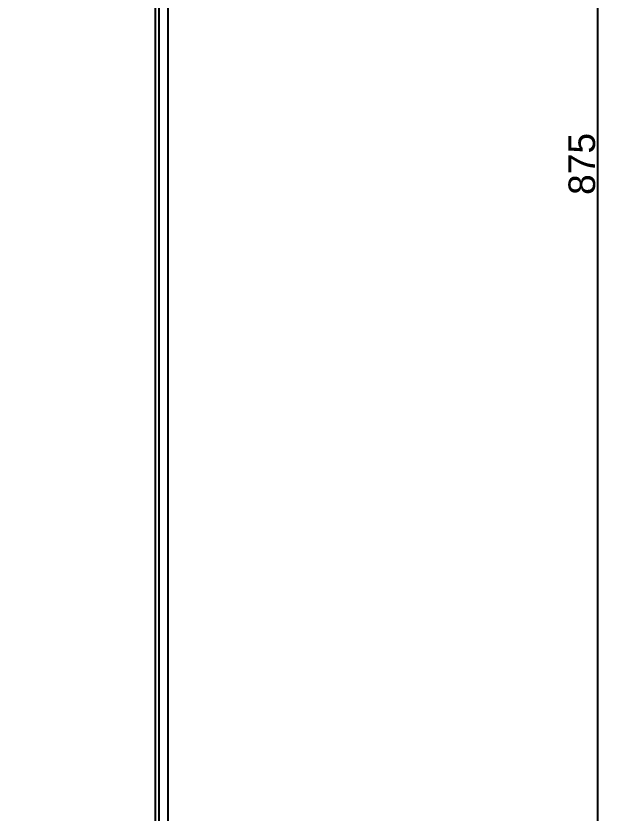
# Model space of a CAD drawing. Header units: millimetres. Extents: x 2936 to 53953, y 1541 to 47526.
# Drawn here: x 47896.8 to 48073.1, y 45725.3 to 45965 of the extents above; entities that cross this region are included whole.
import ezdxf

# ---------------------------------------------------------------- set-up
doc = ezdxf.new("R2010")
doc.units = ezdxf.units.MM
doc.layers.add('! NO PLOT !', color=7, linetype='Continuous', true_color=0xff75dd, plot=False)
doc.layers.add('000-PI-ORMAR', color=2, linetype='Continuous')
doc.layers.add('000-SI-Oprema', color=30, linetype='Continuous', lineweight=5)
doc.layers.add('KOTE', color=30, linetype='Continuous', plot=False)
doc.styles.get("Standard").update_dxf_attribs({"font": 'arial.ttf'})
doc.dimstyles.new('ISO-25-lb', dxfattribs={"dimtxt": 8, "dimasz": 8, "dimexe": 1.25, "dimexo": 0.625, "dimtad": 1, "dimtxsty": 'Standard', "dimcen": 5, "dimadec": 0, "dimazin": 0, "dimtfac": 1, "dimtmove": 0, "dimatfit": 3, "dimfxl": 1, "dimarcsym": 0})

# ---------------------------------------------------------------- blocks, each defined once
blk = doc.blocks.new('Ormar_inside_8226000 (2200x1200)')
at = {"layer": '000-PI-ORMAR'}
for p, q in [((1128.31, -64), (1128.31, 2120.5)), ((1129.28, 2100), (1129.28, -51)), ((1132, 2100), (1132, -51))]:
    blk.add_line(p, q, dxfattribs=at)
blk = doc.blocks.new('VX 8226.000_inside')
at = {"layer": '000-PI-ORMAR'}
for p, q in [((24949.3, 6517.62), (24949.3, 8702.12)), ((24950.27, 8681.62), (24950.27, 6530.62)), ((24952.99, 8681.62), (24952.99, 6530.62))]:
    blk.add_line(p, q, dxfattribs=at)
blk = doc.blocks.new('*D775')
at = {"layer": 'Defpoints', "color": 0, "lineweight": 25, "ltscale": 0.25, "transparency": 16777216}
for p in [(47813.01, 46357.97), (47813.01, 45482.97), (48071.78, 45482.97)]:
    blk.add_point(p, dxfattribs=at)
at = {"layer": 'KOTE', "color": 0, "linetype": 'Continuous', "lineweight": -2, "ltscale": 0.25, "transparency": 16777216}
for p, q in [((47813.64, 46357.97), (48073.03, 46357.97)), ((48071.78, 46349.97), (48071.78, 45490.97)), ((47813.64, 45482.97), (48073.03, 45482.97))]:
    blk.add_line(p, q, dxfattribs=at)
at = {"layer": 'KOTE', "color": 0, "lineweight": 25, "ltscale": 0.25, "transparency": 16777216}
for points in [[(48070.44, 46349.97), (48073.11, 46349.97), (48071.78, 46357.97)], [(48070.44, 45490.97), (48073.11, 45490.97), (48071.78, 45482.97)]]:
    blk.add_solid(points, dxfattribs=at)
at = {"layer": 'KOTE', "color": 0, "lineweight": 25, "ltscale": 0.25, "transparency": 16777216, "insert": (48067.07, 45920.47), "char_height": 8, "attachment_point": 5, "rotation": 90}
blk.add_mtext('875', dxfattribs=at)

msp = doc.modelspace()

# ---------------------------------------------------------------- block references
at = {"layer": '! NO PLOT !', "linetype": 'ByBlock', "lineweight": -2}
msp.add_blockref('VX 8226.000_inside', (22989.518, 38727.846), dxfattribs=at)
at = {"layer": '000-SI-Oprema', "linetype": 'ByBlock', "lineweight": -2}
msp.add_blockref('Ormar_inside_8226000 (2200x1200)', (46810.51, 45309.468), dxfattribs=at)

# ---------------------------------------------------------------- dimensions: what is measured, and where the dimension line sits
at = {"layer": 'KOTE', "lineweight": 25, "ltscale": 0.25}
dim = msp.add_linear_dim(base=(48071.776, 45482.968), p1=(47813.01, 46357.968), p2=(47813.01, 45482.968), angle=90, dimstyle='ISO-25-lb', dxfattribs=at)
dim.commit()
dim.dimension.update_dxf_attribs({"geometry": '*D775', "text_midpoint": (48067.067, 45920.468)})

doc.saveas('drawing.dxf')
